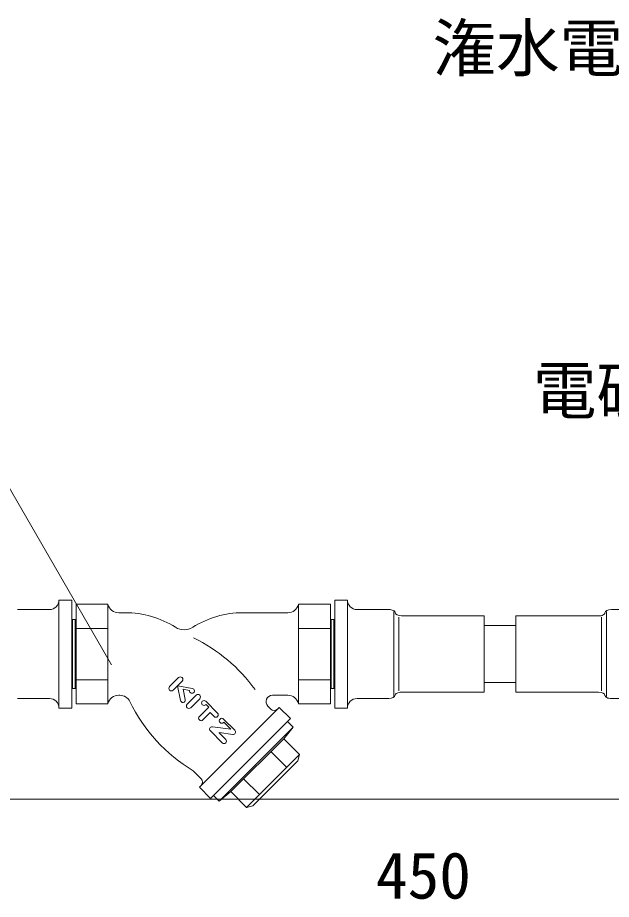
# Model space of a CAD drawing. Units: millimetres, scale not verified. Extents: x -1916 to 1917, y -1364 to 1364.
# Drawn here: x 755.5 to 942.2, y 758.7 to 1036.1 of the extents above; entities that cross this region are included whole.
import ezdxf
from ezdxf.enums import TextEntityAlignment as Align

# ---------------------------------------------------------------- set-up
doc = ezdxf.new("R2010")
doc.units = ezdxf.units.MM
doc.header["$LTSCALE"] = 10
for name, color, linetype, lineweight in [('0-5_A-6', 7, 'Continuous', 18), ('0-6_A-7', 5, 'Continuous', 18), ('7-1', 4, 'Continuous', 5), ('7-3', 4, 'Continuous', 5), ('7-4', 4, 'Continuous', 5)]:
    doc.layers.add(name, color=color, linetype=linetype, lineweight=lineweight)
doc.styles.add('ＭＳ ゴシック', font='')
doc.styles.get('ＭＳ ゴシック').set_extended_font_data('MS Gothic')

msp = doc.modelspace()

# ---------------------------------------------------------------- linework, layer by layer
at = {"layer": '0-5_A-6'}
msp.add_line((-1134.62, 790.19), (1115.38, 790.19), dxfattribs=at)
at = {"layer": '0-6_A-7'}
msp.add_line((784.97, 832.49), (708.53, 964.89), dxfattribs=at)
at = {"layer": '7-1'}
for p, q in [((773.85, 851.57), (773.85, 820.17)), ((783.85, 851.57), (773.85, 851.57)), ((783.85, 851.57), (783.85, 820.17)), ((783.85, 851.57), (783.88, 851.47)), ((843.85, 851.57), (843.82, 851.47)), ((843.85, 851.57), (853.85, 851.57)), ((843.85, 851.57), (843.85, 820.17)), ((853.85, 851.57), (853.85, 820.17)), ((787.26, 848.87), (789.35, 848.87)), ((826.35, 848.87), (840.44, 848.87)), ((773.85, 843.95), (783.85, 843.95)), ((853.85, 843.95), (843.85, 843.95)), ((773.85, 827.79), (783.85, 827.79)), ((806.11, 828.45), (803.27, 825.61)), ((807.22, 827.34), (804.38, 824.5)), ((853.85, 827.79), (843.85, 827.79)), ((805.81, 825.88), (806.68, 821.27)), ((805.84, 825.91), (810.39, 825.05)), ((807.59, 824.8), (808.2, 821.56)), ((807.59, 824.8), (809.56, 824.42)), ((787.26, 822.87), (787.63, 822.87)), ((808.8, 820.08), (811.64, 822.92)), ((812.75, 821.81), (809.91, 818.97)), ((835.6, 822.87), (840.44, 822.87)), ((783.85, 820.17), (773.85, 820.17)), ((783.85, 820.17), (783.88, 820.28)), ((812.64, 793.97), (837.74, 819.08)), ((815.6, 819.19), (812.65, 816.23)), ((814.65, 821.02), (818.37, 817.3)), ((814.76, 820.02), (814.65, 819.91)), ((814.76, 820.02), (815.6, 819.19)), ((834.18, 819.46), (835.09, 818.55)), ((837.74, 819.08), (841.28, 815.54)), ((843.85, 820.17), (843.82, 820.28)), ((843.85, 820.17), (853.85, 820.17)), ((816.06, 817.43), (813.76, 815.12)), ((816.06, 817.43), (817.28, 816.21)), ((816.18, 790.44), (841.28, 815.54)), ((820.26, 815.41), (823.8, 811.87)), ((820.37, 814.42), (820.26, 814.3)), ((820.37, 814.42), (822.51, 812.27)), ((842.16, 812.89), (840.4, 814.66)), ((816.09, 811.68), (819.85, 807.92)), ((822.49, 812.22), (816.73, 812.98)), ((818.83, 789.56), (842.16, 812.89)), ((820.93, 809.01), (818.86, 811.09)), ((823.16, 810.57), (818.88, 811.13)), ((839.16, 809.18), (842.16, 812.89)), ((839.16, 809.18), (822.54, 792.56)), ((844.1, 804.24), (839.16, 809.18)), ((840.08, 800.21), (835.14, 805.16)), ((844.1, 804.24), (827.48, 787.62)), ((843.58, 802.28), (829.44, 788.14)), ((843.58, 802.28), (844.1, 804.24)), ((810.67, 799.13), (813.17, 796.63)), ((831.51, 791.64), (826.56, 796.58)), ((812.64, 793.97), (816.18, 790.44)), ((818.83, 789.56), (817.06, 791.32)), ((822.54, 792.56), (818.83, 789.56)), ((827.48, 787.62), (822.54, 792.56)), ((829.44, 788.14), (827.48, 787.62))]:
    msp.add_line(p, q, dxfattribs=at)
for points in [[(805.84, 825.91), (805.83, 825.92), (805.83, 825.92), (805.83, 825.91), (805.82, 825.91), (805.82, 825.91), (805.82, 825.91), (805.81, 825.91), (805.81, 825.91)], [(818.88, 811.13), (818.88, 811.13), (818.87, 811.13), (818.87, 811.13), (818.86, 811.13), (818.86, 811.13), (818.86, 811.12), (818.85, 811.12), (818.85, 811.12), (818.85, 811.11), (818.85, 811.11), (818.85, 811.1), (818.85, 811.1), (818.85, 811.09), (818.85, 811.09), (818.86, 811.09), (818.86, 811.08)], [(822.49, 812.22), (822.5, 812.22), (822.5, 812.22), (822.5, 812.22), (822.51, 812.22), (822.51, 812.23), (822.52, 812.23), (822.52, 812.23), (822.52, 812.24), (822.52, 812.24), (822.52, 812.25), (822.52, 812.25), (822.52, 812.26), (822.52, 812.26), (822.52, 812.26), (822.52, 812.27), (822.51, 812.27)]]:
    msp.add_lwpolyline(points, dxfattribs=at)
for centre, radius, start, end in [((787.26, 852.37), 3.5, 195, 270), ((840.44, 852.37), 3.5, 270, 345), ((789.35, 819.37), 29.5, 57.5725, 90), ((826.35, 819.37), 29.5, 90, 122.4275), ((807.85, 848.49), 5, 237.5725, 302.4275), ((787.72, 793.8), 52.5, 36.0764, 63.9055), ((806.66, 827.9), 0.785, 315, 135), ((803.82, 825.06), 0.785, 135, 315), ((810.32, 824.27), 0.768, 168.5745, 44.1432), ((810.22, 824.14), 0.931, 45.779, 79.2591), ((787.26, 819.37), 3.5, 90, 165), ((787.63, 819.37), 3.5, 26.0945, 90.0001), ((807.44, 821.41), 0.773, 190.7409, 10.7409), ((812.19, 822.37), 0.785, 315, 135), ((835.6, 820.87), 2, 90, 225), ((840.44, 819.37), 3.5, 15, 90), ((837.92, 844), 52.5, 206.0945, 238.7291), ((809.35, 819.53), 0.785, 135, 315), ((814.1, 820.46), 0.785, 45, 315), ((813.2, 815.68), 0.785, 135, 315), ((817.83, 816.76), 0.768, 225, 45), ((836.15, 819.61), 1.5, 225, 314.9999), ((819.7, 814.86), 0.785, 45, 315), ((816.63, 812.22), 0.765, 82.5241, 225), ((823.26, 811.33), 0.765, 262.5241, 45), ((820.39, 808.47), 0.768, 225, 45), ((812.11, 795.57), 1.5, 315.0001, 45.0001)]:
    msp.add_arc(centre, radius, start, end, dxfattribs=at)
at = {"layer": '7-3'}
for p, q in [((772.75, 846.72), (772.48, 846.56)), ((772.48, 825.18), (772.48, 846.56)), ((772.75, 846.72), (772.75, 825.02)), ((773.57, 846.72), (773.85, 846.56)), ((773.85, 825.18), (773.85, 846.56)), ((854.13, 846.72), (853.85, 846.56)), ((853.85, 825.18), (853.85, 846.56)), ((854.94, 846.72), (855.22, 846.56)), ((854.94, 846.72), (854.94, 825.02)), ((855.22, 825.18), (855.22, 846.56)), ((772.75, 825.02), (772.48, 825.18)), ((854.94, 825.02), (855.22, 825.18))]:
    msp.add_line(p, q, dxfattribs=at)
for points in [[(772.75, 846.72), (773.57, 846.72), (773.57, 825.02)], [(854.94, 846.72), (854.13, 846.72), (854.13, 825.02)], [(772.75, 825.02), (773.57, 825.02), (773.85, 825.18)], [(854.94, 825.02), (854.13, 825.02), (853.85, 825.18)]]:
    msp.add_lwpolyline(points, dxfattribs=at)
at = {"layer": '7-4'}
for p, q in [((768.48, 852.87), (772.48, 852.87)), ((768.48, 818.87), (768.48, 852.87)), ((772.48, 818.87), (772.48, 852.87)), ((855.22, 818.87), (855.22, 852.87)), ((859.22, 852.87), (855.22, 852.87)), ((859.22, 818.87), (859.22, 852.87)), ((755.48, 849.87), (765.48, 849.87)), ((872.22, 849.87), (862.22, 849.87)), ((873.78, 835.87), (873.78, 849.2)), ((940.66, 835.86), (940.66, 849.19)), ((942.22, 849.86), (952.22, 849.86)), ((875.36, 835.87), (875.36, 847.48)), ((902.22, 847.87), (876.22, 847.87)), ((902.22, 847.87), (902.22, 823.87)), ((912.22, 847.86), (912.22, 823.86)), ((912.22, 847.86), (938.22, 847.86)), ((939.08, 835.86), (939.08, 847.48)), ((912.22, 844.86), (902.22, 844.86)), ((906.6, 844.86), (912.22, 844.86)), ((873.78, 835.87), (873.78, 822.55)), ((875.36, 835.87), (875.36, 824.26)), ((939.08, 835.86), (939.08, 824.25)), ((940.66, 835.86), (940.66, 822.54)), ((912.22, 826.86), (902.22, 826.86)), ((906.6, 826.86), (912.22, 826.86)), ((755.48, 821.87), (765.48, 821.87)), ((872.22, 821.87), (862.22, 821.87)), ((902.22, 823.87), (876.22, 823.87)), ((912.22, 823.86), (938.22, 823.86)), ((942.22, 821.86), (952.22, 821.86)), ((768.48, 818.87), (772.48, 818.87)), ((859.22, 818.87), (855.22, 818.87))]:
    msp.add_line(p, q, dxfattribs=at)
for centre, start, end in [((765.48, 852.87), 270, 0), ((862.22, 852.87), 180, 270), ((765.48, 818.87), 0, 90), ((862.22, 818.87), 90, 180)]:
    msp.add_arc(centre, 3, start, end, dxfattribs=at)
for centre, major_axis, start_param, end_param in [((872.22, 848.87), (2, 0), 6.283185, 7.853982), ((942.22, 848.86), (-2, 0), 4.712389, 6.283185), ((876.22, 848.87), (2, 0), 3.141593, 4.712389), ((938.22, 848.86), (-2, 0), 1.570796, 3.141593), ((872.22, 822.87), (2, 0), 4.712389, 6.283185), ((876.22, 822.87), (2, 0), 1.570796, 3.141593), ((938.22, 822.86), (-2, 0), 3.141593, 4.712389), ((942.22, 822.86), (-2, 0), 6.283185, 7.853982)]:
    msp.add_ellipse(centre, major_axis=major_axis, ratio=0.5, start_param=start_param, end_param=end_param, dxfattribs=at)

# ---------------------------------------------------------------- texts
at = {"layer": '0-5_A-6', "style": 'ＭＳ ゴシック'}
msp.add_text('450', height=14.66, dxfattribs=at).set_placement((868.15, 754.5), align=Align.BOTTOM_LEFT)
at = {"layer": '0-6_A-7', "color": 7, "style": 'ＭＳ ゴシック'}
for s, p in [('潅水電磁弁駆動タイマー', (885.97, 1014.85)), ('電磁弁', (917.56, 907.07))]:
    msp.add_text(s, height=14.66, dxfattribs=at).set_placement(p, align=Align.BOTTOM_LEFT)

doc.saveas('drawing.dxf')
